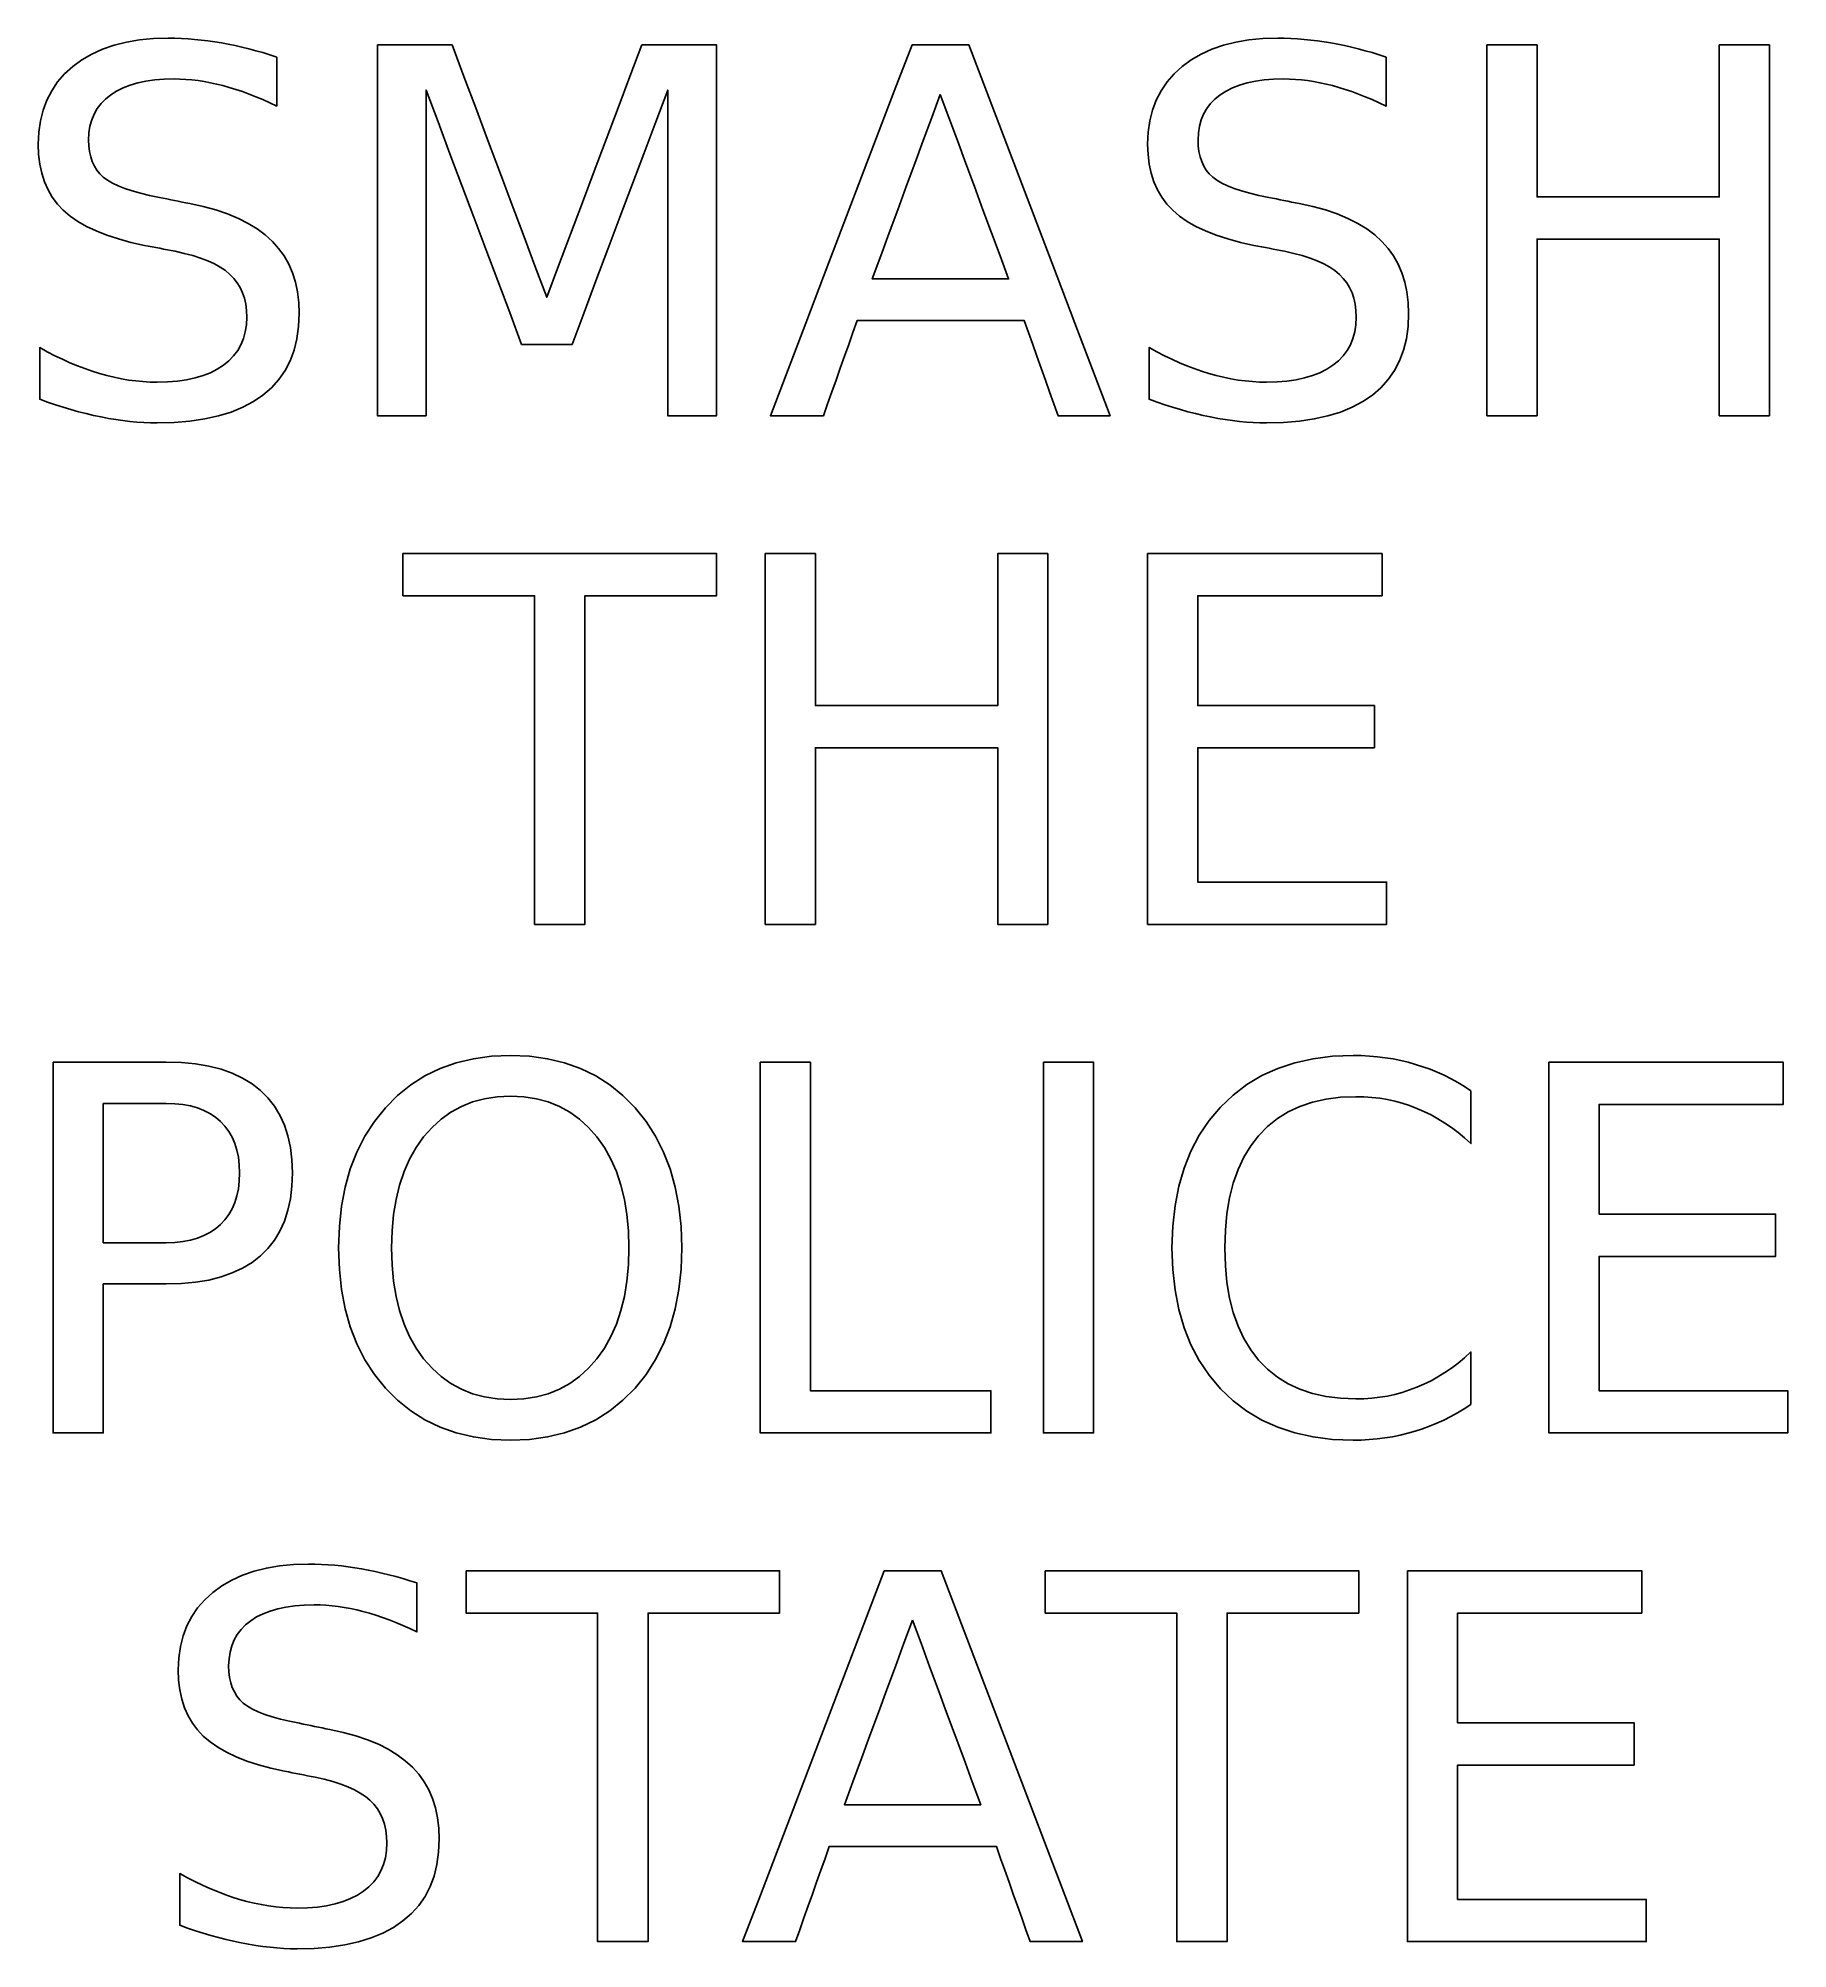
# Model space of a CAD drawing. Extents: x 2 to 145, y 1 to 158.
import ezdxf

# ---------------------------------------------------------------- set-up
doc = ezdxf.new("R2010")
doc.units = 0
doc.layers.add('Layer_1', color=7, linetype='CONTINUOUS')

msp = doc.modelspace()

# ---------------------------------------------------------------- linework, layer by layer
at = {"layer": 'Layer_1', "color": 7}
for points in [[(21.372547, 156.00532), (21.372547, 155.503825), (21.372547, 155.00233), (21.372547, 154.500835), (21.372547, 153.999341), (21.372547, 153.497846), (21.372547, 152.996351), (21.372547, 152.494856), (21.372547, 151.993361), (20.791176, 152.264467), (20.21808, 152.517753), (19.653259, 152.753222), (19.096714, 152.970875), (18.548444, 153.170711), (18.008449, 153.352727), (17.47673, 153.51693), (16.953285, 153.663313), (16.436193, 153.792178), (15.923557, 153.903862), (15.415378, 153.998367), (14.911656, 154.07569), (14.412389, 154.135832), (13.917579, 154.178794), (13.427226, 154.204589), (12.941328, 154.213197), (12.125123, 154.192821), (11.35665, 154.13172), (10.635909, 154.029888), (9.9629, 153.887332), (9.337623, 153.704046), (8.760079, 153.480032), (8.230266, 153.215291), (7.748186, 152.909819), (7.323377, 152.566783), (6.955209, 152.189385), (6.643683, 151.777619), (6.388799, 151.331494), (6.190556, 150.850999), (6.048955, 150.336144), (5.963995, 149.786926), (5.935677, 149.203341), (5.954453, 148.714569), (6.010776, 148.256344), (6.104646, 147.82867), (6.236065, 147.431547), (6.405032, 147.064974), (6.611548, 146.728949), (6.855613, 146.423474), (7.137228, 146.148551), (7.476434, 145.900026), (7.883101, 145.663591), (8.357228, 145.439253), (8.898816, 145.227007), (9.507865, 145.026858), (10.184375, 144.8388), (10.928346, 144.662834), (11.739778, 144.498964), (12.050348, 144.435323), (12.360919, 144.371682), (12.671489, 144.308041), (12.982059, 144.244397), (13.292629, 144.180756), (13.6032, 144.117115), (13.91377, 144.053474), (14.22434, 143.989833), (15.337105, 143.749899), (16.374138, 143.467964), (17.335439, 143.144027), (18.221009, 142.778086), (19.030847, 142.370145), (19.764954, 141.920204), (20.423329, 141.42826), (21.005973, 140.894312), (21.521461, 140.320899), (21.968219, 139.700391), (22.346245, 139.032791), (22.655542, 138.318097), (22.896108, 137.556309), (23.067943, 136.747429), (23.171048, 135.891455), (23.205422, 134.988386), (23.158956, 133.91698), (23.019575, 132.912399), (22.787281, 131.974642), (22.462072, 131.10371), (22.043949, 130.2996), (21.532912, 129.562314), (20.92896, 128.891853), (20.232093, 128.288213), (19.45057, 127.753625), (18.582497, 127.290315), (17.627872, 126.898286), (16.586698, 126.577532), (15.458972, 126.328058), (14.244696, 126.149861), (12.943869, 126.042943), (11.556491, 126.007304), (11.012353, 126.014953), (10.459306, 126.037869), (9.897351, 126.076054), (9.326487, 126.129512), (8.746714, 126.198248), (8.158032, 126.282254), (7.560441, 126.381534), (6.953941, 126.496088), (6.345208, 126.6256), (5.730749, 126.769748), (5.110562, 126.928531), (4.484649, 127.101954), (3.853008, 127.290016), (3.215639, 127.492713), (2.572544, 127.71005), (1.923721, 127.942022), (1.923721, 128.471519), (1.923721, 129.001016), (1.923721, 129.530513), (1.923721, 130.06001), (1.923721, 130.589507), (1.923721, 131.119004), (1.923721, 131.6485), (1.923721, 132.177997), (2.54836, 131.837513), (3.169817, 131.51867), (3.788093, 131.221462), (4.403187, 130.945894), (5.0151, 130.691968), (5.623831, 130.459676), (6.229381, 130.249023), (6.831749, 130.06001), (7.43125, 129.892954), (8.028205, 129.748168), (8.622614, 129.625659), (9.214479, 129.525422), (9.803799, 129.447461), (10.390574, 129.391773), (10.974804, 129.35836), (11.556491, 129.347213), (12.412145, 129.368859), (13.217524, 129.433776), (13.972627, 129.541966), (14.677455, 129.693431), (15.332008, 129.888173), (15.936286, 130.126194), (16.490289, 130.407488), (16.994016, 130.73206), (17.442685, 131.096719), (17.83153, 131.498296), (18.160554, 131.936782), (18.429756, 132.412185), (18.639136, 132.924501), (18.788695, 133.473728), (18.878433, 134.059869), (18.908351, 134.68292), (18.886707, 135.227688), (18.821788, 135.741908), (18.713595, 136.225583), (18.562128, 136.678708), (18.367386, 137.101288), (18.12937, 137.49332), (17.848079, 137.854807), (17.523514, 138.185746), (17.154706, 138.49154), (16.730532, 138.777606), (16.250991, 139.043945), (15.716084, 139.290553), (15.125811, 139.517437), (14.480171, 139.724591), (13.779164, 139.912018), (13.022791, 140.079717), (12.709675, 140.140813), (12.396559, 140.201908), (12.083443, 140.263004), (11.770327, 140.324099), (11.457211, 140.385197), (11.144095, 140.446293), (10.830979, 140.507388), (10.517863, 140.568484), (9.406999, 140.813817), (8.375688, 141.091608), (7.423929, 141.401858), (6.551722, 141.744566), (5.759069, 142.119732), (5.045967, 142.527357), (4.412418, 142.967443), (3.858422, 143.439985), (3.376336, 143.95261), (2.95853, 144.512968), (2.605001, 145.121061), (2.315751, 145.776884), (2.090778, 146.480441), (1.930084, 147.231731), (1.833668, 148.030753), (1.80153, 148.87751), (1.845761, 149.858853), (1.978454, 150.78674), (2.199608, 151.661169), (2.509223, 152.482142), (2.907299, 153.24966), (3.393838, 153.963721), (3.968839, 154.624324), (4.632302, 155.231472), (5.378495, 155.775596), (6.191512, 156.247173), (7.071354, 156.646201), (8.01802, 156.972681), (9.031511, 157.226611), (10.111825, 157.407995), (11.258965, 157.516829), (12.472929, 157.553114), (13.008785, 157.547046), (13.547188, 157.528899), (14.088138, 157.498665), (14.631635, 157.45634), (15.177679, 157.401927), (15.726271, 157.335427), (16.277409, 157.256837), (16.831095, 157.166159), (17.387633, 157.063368), (17.947355, 156.948489), (18.510261, 156.82152), (19.076351, 156.682461), (19.645624, 156.531314), (20.218082, 156.36808), (20.793723, 156.192755), (21.372549, 156.005339)], [(29.620481, 157.003218), (30.386723, 157.003218), (31.152967, 157.003218), (31.919209, 157.003218), (32.685451, 157.003218), (33.451696, 157.003218), (34.217937, 157.003218), (34.984182, 157.003218), (35.750424, 157.003218), (36.72032, 154.416829), (37.690216, 151.83044), (38.660112, 149.244051), (39.630009, 146.657662), (40.599902, 144.071276), (41.569798, 141.484888), (42.539694, 138.898499), (43.50959, 136.31211), (44.484578, 138.898499), (45.459565, 141.484888), (46.434553, 144.071276), (47.40954, 146.657662), (48.384525, 149.244051), (49.359512, 151.83044), (50.3345, 154.416829), (51.309487, 157.003218), (52.075729, 157.003218), (52.841974, 157.003218), (53.608216, 157.003218), (54.37446, 157.003218), (55.140702, 157.003218), (55.906944, 157.003218), (56.673188, 157.003218), (57.43943, 157.003218), (57.43943, 153.202551), (57.43943, 149.401881), (57.43943, 145.601214), (57.43943, 141.800547), (57.43943, 137.999881), (57.43943, 134.199211), (57.43943, 130.398544), (57.43943, 126.597877), (56.937935, 126.597877), (56.436441, 126.597877), (55.934946, 126.597877), (55.433454, 126.597877), (54.931959, 126.597877), (54.430464, 126.597877), (53.92897, 126.597877), (53.427475, 126.597877), (53.427475, 129.935234), (53.427475, 133.272593), (53.427475, 136.60995), (53.427475, 139.94731), (53.427475, 143.284667), (53.427475, 146.622023), (53.427475, 149.959383), (53.427475, 153.29674), (52.447396, 150.689986), (51.467317, 148.083232), (50.487239, 145.476478), (49.507163, 142.869724), (48.527084, 140.26297), (47.547005, 137.656216), (46.566926, 135.049462), (45.586848, 132.442708), (45.070079, 132.442708), (44.55331, 132.442708), (44.036542, 132.442708), (43.519773, 132.442708), (43.003004, 132.442708), (42.486236, 132.442708), (41.969467, 132.442708), (41.452698, 132.442708), (40.47262, 135.049462), (39.492541, 137.656216), (38.512462, 140.26297), (37.532386, 142.869724), (36.552307, 145.476478), (35.572229, 148.083232), (34.59215, 150.689986), (33.612071, 153.29674), (33.612071, 149.959383), (33.612071, 146.622023), (33.612071, 143.284667), (33.612071, 139.94731), (33.612071, 136.60995), (33.612071, 133.272593), (33.612071, 129.935234), (33.612071, 126.597877), (33.113122, 126.597877), (32.614173, 126.597877), (32.115224, 126.597877), (31.616277, 126.597877), (31.117328, 126.597877), (30.618379, 126.597877), (30.11943, 126.597877), (29.620481, 126.597877), (29.620481, 130.398544), (29.620481, 134.199211), (29.620481, 137.999881), (29.620481, 141.800547), (29.620481, 145.601214), (29.620481, 149.401881), (29.620481, 153.202551), (29.620481, 157.003218)], [(73.466892, 157.003218), (74.049848, 157.003218), (74.632803, 157.003218), (75.215758, 157.003218), (75.798717, 157.003218), (76.381672, 157.003218), (76.964627, 157.003218), (77.547583, 157.003218), (78.130538, 157.003218), (79.579018, 153.202551), (81.027496, 149.401881), (82.475976, 145.601214), (83.924456, 141.800547), (85.372936, 137.999881), (86.821414, 134.199211), (88.269894, 130.398544), (89.718374, 126.597877), (89.183786, 126.597877), (88.649198, 126.597877), (88.114609, 126.597877), (87.580021, 126.597877), (87.045433, 126.597877), (86.510845, 126.597877), (85.976257, 126.597877), (85.441669, 126.597877), (85.095458, 127.572864), (84.749251, 128.547852), (84.40304, 129.522839), (84.05683, 130.497824), (83.710622, 131.472812), (83.364411, 132.447799), (83.018204, 133.422786), (82.671993, 134.397774), (80.958766, 134.397774), (79.245536, 134.397774), (77.532309, 134.397774), (75.819082, 134.397774), (74.105855, 134.397774), (72.392625, 134.397774), (70.679397, 134.397774), (68.96617, 134.397774), (68.61996, 133.422786), (68.273752, 132.447799), (67.927542, 131.472812), (67.581331, 130.497824), (67.235124, 129.522839), (66.888913, 128.547852), (66.542706, 127.572864), (66.196495, 126.597877), (65.65427, 126.597877), (65.112045, 126.597877), (64.56982, 126.597877), (64.027592, 126.597877), (63.485367, 126.597877), (62.943142, 126.597877), (62.400917, 126.597877), (61.858692, 126.597877), (63.309717, 130.398544), (64.760743, 134.199211), (66.211766, 137.999881), (67.662792, 141.800547), (69.113818, 145.601214), (70.564841, 149.401881), (72.015866, 153.202551), (73.466892, 157.003218)], [(112.364548, 156.00532), (112.364548, 155.503825), (112.364548, 155.00233), (112.364548, 154.500835), (112.364548, 153.999341), (112.364548, 153.497846), (112.364548, 152.996351), (112.364548, 152.494856), (112.364548, 151.993361), (111.783176, 152.264467), (111.210082, 152.517753), (110.645259, 152.753222), (110.088714, 152.970875), (109.540444, 153.170711), (109.000448, 153.352727), (108.46873, 153.51693), (107.945284, 153.663313), (107.428194, 153.792178), (106.915557, 153.903862), (106.407379, 153.998367), (105.903655, 154.07569), (105.404389, 154.135832), (104.90958, 154.178794), (104.419225, 154.204589), (103.933329, 154.213197), (103.117122, 154.192821), (102.348648, 154.13172), (101.627909, 154.029888), (100.954899, 153.887332), (100.329625, 153.704046), (99.752079, 153.480032), (99.222266, 153.215291), (98.740186, 152.909819), (98.315376, 152.566783), (97.947209, 152.189385), (97.635684, 151.777619), (97.380798, 151.331494), (97.182556, 150.850999), (97.040954, 150.336144), (96.955994, 149.786926), (96.927676, 149.203341), (96.946443, 148.714569), (97.002767, 148.256344), (97.096636, 147.82867), (97.228053, 147.431547), (97.397022, 147.064974), (97.603539, 146.728949), (97.847604, 146.423474), (98.12922, 146.148551), (98.468426, 145.900026), (98.875091, 145.663591), (99.349219, 145.439253), (99.890809, 145.227007), (100.499855, 145.026858), (101.176365, 144.8388), (101.920336, 144.662834), (102.731768, 144.498964), (103.042339, 144.435323), (103.352908, 144.371682), (103.663479, 144.308041), (103.974048, 144.244397), (104.284619, 144.180756), (104.595191, 144.117115), (104.905759, 144.053474), (105.216331, 143.989833), (106.329096, 143.749899), (107.366127, 143.467964), (108.32743, 143.144027), (109.213001, 142.778086), (110.022838, 142.370145), (110.756946, 141.920204), (111.415319, 141.42826), (111.997964, 140.894312), (112.513451, 140.320899), (112.960209, 139.700391), (113.338237, 139.032791), (113.647533, 138.318097), (113.888099, 137.556309), (114.059933, 136.747429), (114.163038, 135.891455), (114.197412, 134.988386), (114.150947, 133.91698), (114.011566, 132.912399), (113.779272, 131.974642), (113.454061, 131.10371), (113.035941, 130.2996), (112.524901, 129.562314), (111.920951, 128.891853), (111.224085, 128.288213), (110.442561, 127.753625), (109.574488, 127.290315), (108.619863, 126.898286), (107.578689, 126.577532), (106.450963, 126.328058), (105.236687, 126.149861), (103.93586, 126.042943), (102.548481, 126.007304), (102.004343, 126.014953), (101.451297, 126.037869), (100.889342, 126.076054), (100.318477, 126.129512), (99.738705, 126.198248), (99.150023, 126.282254), (98.552432, 126.381534), (97.945931, 126.496088), (97.3372, 126.6256), (96.72274, 126.769748), (96.102554, 126.928531), (95.476639, 127.101954), (94.845, 127.290016), (94.207629, 127.492713), (93.564535, 127.71005), (92.915712, 127.942022), (92.915712, 128.471519), (92.915712, 129.001016), (92.915712, 129.530513), (92.915712, 130.06001), (92.915712, 130.589507), (92.915712, 131.119004), (92.915712, 131.6485), (92.915712, 132.177997), (93.540351, 131.837513), (94.161808, 131.51867), (94.780083, 131.221462), (95.395178, 130.945894), (96.007089, 130.691968), (96.61582, 130.459676), (97.22137, 130.249023), (97.82374, 130.06001), (98.423242, 129.892954), (99.020195, 129.748168), (99.614606, 129.625659), (100.206469, 129.525422), (100.795788, 129.447461), (101.382565, 129.391773), (101.966796, 129.35836), (102.548481, 129.347213), (103.404137, 129.368859), (104.209514, 129.433776), (104.964619, 129.541966), (105.669447, 129.693431), (106.323999, 129.888173), (106.928277, 130.126194), (107.482279, 130.407488), (107.986006, 130.73206), (108.434674, 131.096719), (108.82352, 131.498296), (109.152543, 131.936785), (109.421747, 132.412185), (109.631127, 132.924501), (109.780685, 133.473728), (109.870423, 134.059869), (109.900342, 134.68292), (109.878695, 135.227688), (109.813776, 135.741908), (109.705583, 136.225583), (109.554114, 136.678708), (109.359373, 137.101288), (109.121358, 137.49332), (108.840067, 137.854807), (108.5155, 138.185746), (108.146692, 138.49154), (107.722518, 138.777606), (107.24298, 139.043945), (106.708073, 139.290553), (106.117799, 139.517437), (105.472159, 139.724591), (104.77115, 139.912018), (104.014778, 140.079717), (103.701661, 140.140813), (103.388547, 140.201908), (103.07543, 140.263004), (102.762312, 140.324099), (102.449198, 140.385197), (102.136081, 140.446293), (101.822967, 140.507388), (101.50985, 140.568484), (100.398986, 140.813817), (99.367676, 141.091608), (98.415915, 141.401858), (97.54371, 141.744566), (96.751055, 142.119732), (96.037956, 142.527357), (95.404407, 142.967443), (94.85041, 143.439985), (94.368324, 143.95261), (93.950516, 144.512968), (93.596988, 145.121061), (93.307738, 145.776884), (93.082765, 146.480441), (92.922073, 147.231731), (92.825655, 148.030753), (92.793518, 148.87751), (92.837751, 149.858853), (92.970443, 150.78674), (93.191595, 151.661169), (93.50121, 152.482142), (93.899287, 153.24966), (94.385824, 153.963721), (94.960827, 154.624324), (95.624289, 155.231472), (96.370481, 155.775596), (97.183499, 156.247173), (98.063341, 156.646201), (99.010007, 156.972681), (100.023498, 157.226611), (101.103814, 157.407995), (102.250951, 157.516829), (103.464916, 157.553114), (104.000771, 157.547046), (104.539175, 157.528899), (105.080125, 157.498665), (105.623622, 157.45634), (106.169666, 157.401927), (106.718258, 157.335427), (107.269396, 157.256837), (107.823082, 157.166159), (108.379621, 157.063368), (108.939341, 156.948489), (109.502248, 156.82152), (110.068337, 156.682461), (110.637611, 156.531314), (111.210067, 156.36808), (111.78571, 156.192755), (112.364537, 156.005339)], [(120.612479, 157.003218), (121.126702, 157.003218), (121.640925, 157.003218), (122.155148, 157.003218), (122.669371, 157.003218), (123.183594, 157.003218), (123.697817, 157.003218), (124.21204, 157.003218), (124.726263, 157.003218), (124.726263, 155.445275), (124.726263, 153.887332), (124.726263, 152.329389), (124.726263, 150.771446), (124.726263, 149.213504), (124.726263, 147.655561), (124.726263, 146.097618), (124.726263, 144.539675), (126.594777, 144.539675), (128.463288, 144.539675), (130.3318, 144.539675), (132.200314, 144.539675), (134.068826, 144.539675), (135.93734, 144.539675), (137.805851, 144.539675), (139.674366, 144.539675), (139.674366, 146.097618), (139.674366, 147.655561), (139.674366, 149.213504), (139.674366, 150.771446), (139.674366, 152.329389), (139.674366, 153.887332), (139.674366, 155.445275), (139.674366, 157.003218), (140.188589, 157.003218), (140.702812, 157.003218), (141.217035, 157.003218), (141.731258, 157.003218), (142.245481, 157.003218), (142.759704, 157.003218), (143.273927, 157.003218), (143.78815, 157.003218), (143.78815, 153.202551), (143.78815, 149.401881), (143.78815, 145.601214), (143.78815, 141.800547), (143.78815, 137.999881), (143.78815, 134.199211), (143.78815, 130.398544), (143.78815, 126.597877), (143.273927, 126.597877), (142.759704, 126.597877), (142.245481, 126.597877), (141.731258, 126.597877), (141.217035, 126.597877), (140.702812, 126.597877), (140.188589, 126.597877), (139.674366, 126.597877), (139.674366, 128.407841), (139.674366, 130.217803), (139.674366, 132.027768), (139.674366, 133.837729), (139.674366, 135.647691), (139.674366, 137.457655), (139.674366, 139.26762), (139.674366, 141.077582), (137.805851, 141.077582), (135.93734, 141.077582), (134.068826, 141.077582), (132.200314, 141.077582), (130.3318, 141.077582), (128.463288, 141.077582), (126.594777, 141.077582), (124.726263, 141.077582), (124.726263, 139.26762), (124.726263, 137.457655), (124.726263, 135.647691), (124.726263, 133.837729), (124.726263, 132.027768), (124.726263, 130.217803), (124.726263, 128.407841), (124.726263, 126.597877), (124.21204, 126.597877), (123.697817, 126.597877), (123.183594, 126.597877), (122.669371, 126.597877), (122.155148, 126.597877), (121.640925, 126.597877), (121.126702, 126.597877), (120.612479, 126.597877), (120.612479, 130.398544), (120.612479, 134.199211), (120.612479, 137.999881), (120.612479, 141.800547), (120.612479, 145.601214), (120.612479, 149.401881), (120.612479, 153.202551), (120.612479, 157.003218)], [(75.788534, 152.950529), (75.091025, 151.059104), (74.393512, 149.167682), (73.696003, 147.276257), (72.998491, 145.384832), (72.300981, 143.493409), (71.603472, 141.601984), (70.90596, 139.710562), (70.20845, 137.819137), (71.606018, 137.819137), (73.003582, 137.819137), (74.401149, 137.819137), (75.798717, 137.819137), (77.196281, 137.819137), (78.593848, 137.819137), (79.991413, 137.819137), (81.38898, 137.819137), (80.688925, 139.710562), (79.98887, 141.601984), (79.288812, 143.493409), (78.588757, 145.384832), (77.888702, 147.276257), (77.188647, 149.167682), (76.488589, 151.059104), (75.788534, 152.950529)], [(31.718103, 115.295156), (34.933269, 115.295156), (38.148435, 115.295156), (41.363601, 115.295156), (44.578767, 115.295156), (47.793933, 115.295156), (51.009098, 115.295156), (54.224264, 115.295156), (57.43943, 115.295156), (57.43943, 114.862394), (57.43943, 114.429632), (57.43943, 113.996869), (57.43943, 113.564107), (57.43943, 113.131347), (57.43943, 112.698585), (57.43943, 112.265823), (57.43943, 111.83306), (56.09023, 111.83306), (54.741033, 111.83306), (53.391833, 111.83306), (52.042636, 111.83306), (50.693436, 111.83306), (49.344239, 111.83306), (47.995038, 111.83306), (46.645841, 111.83306), (46.645841, 108.465156), (46.645841, 105.097248), (46.645841, 101.729344), (46.645841, 98.361436), (46.645841, 94.993532), (46.645841, 91.625627), (46.645841, 88.25772), (46.645841, 84.889815), (46.129073, 84.889815), (45.612304, 84.889815), (45.095535, 84.889815), (44.578767, 84.889815), (44.061998, 84.889815), (43.545229, 84.889815), (43.028461, 84.889815), (42.511692, 84.889815), (42.511692, 88.25772), (42.511692, 91.625627), (42.511692, 94.993532), (42.511692, 98.361436), (42.511692, 101.729344), (42.511692, 105.097248), (42.511692, 108.465156), (42.511692, 111.83306), (41.162492, 111.83306), (39.813295, 111.83306), (38.464095, 111.83306), (37.114898, 111.83306), (35.765698, 111.83306), (34.4165, 111.83306), (33.0673, 111.83306), (31.718103, 111.83306), (31.718103, 112.265823), (31.718103, 112.698585), (31.718103, 113.131347), (31.718103, 113.564107), (31.718103, 113.996869), (31.718103, 114.429632), (31.718103, 114.862394), (31.718103, 115.295156)], [(61.431023, 115.295156), (61.945246, 115.295156), (62.459469, 115.295156), (62.973692, 115.295156), (63.487915, 115.295156), (64.002138, 115.295156), (64.516361, 115.295156), (65.030584, 115.295156), (65.544807, 115.295156), (65.544807, 113.737214), (65.544807, 112.179271), (65.544807, 110.621328), (65.544807, 109.063385), (65.544807, 107.505442), (65.544807, 105.947499), (65.544807, 104.389556), (65.544807, 102.831613), (67.413322, 102.831613), (69.281833, 102.831613), (71.150347, 102.831613), (73.018859, 102.831613), (74.887373, 102.831613), (76.755885, 102.831613), (78.624396, 102.831613), (80.49291, 102.831613), (80.49291, 104.389556), (80.49291, 105.947499), (80.49291, 107.505442), (80.49291, 109.063385), (80.49291, 110.621328), (80.49291, 112.179271), (80.49291, 113.737214), (80.49291, 115.295156), (81.007133, 115.295156), (81.521356, 115.295156), (82.035579, 115.295156), (82.549802, 115.295156), (83.064025, 115.295156), (83.578248, 115.295156), (84.092471, 115.295156), (84.606694, 115.295156), (84.606694, 111.494489), (84.606694, 107.693823), (84.606694, 103.893153), (84.606694, 100.092486), (84.606694, 96.291819), (84.606694, 92.491152), (84.606694, 88.690482), (84.606694, 84.889815), (84.092471, 84.889815), (83.578248, 84.889815), (83.064025, 84.889815), (82.549802, 84.889815), (82.035579, 84.889815), (81.521356, 84.889815), (81.007133, 84.889815), (80.49291, 84.889815), (80.49291, 86.699777), (80.49291, 88.509742), (80.49291, 90.319706), (80.49291, 92.129668), (80.49291, 93.939632), (80.49291, 95.749594), (80.49291, 97.559558), (80.49291, 99.36952), (78.624396, 99.36952), (76.755885, 99.36952), (74.88737, 99.36952), (73.018859, 99.36952), (71.150345, 99.36952), (69.281833, 99.36952), (67.413319, 99.36952), (65.544807, 99.36952), (65.544807, 97.559558), (65.544807, 95.749594), (65.544807, 93.939632), (65.544807, 92.129668), (65.544807, 90.319706), (65.544807, 88.509742), (65.544807, 86.699777), (65.544807, 84.889815), (65.030584, 84.889815), (64.516361, 84.889815), (64.002138, 84.889815), (63.487915, 84.889815), (62.973692, 84.889815), (62.459469, 84.889815), (61.945246, 84.889815), (61.431023, 84.889815), (61.431023, 88.690482), (61.431023, 92.491152), (61.431023, 96.291819), (61.431023, 100.092486), (61.431023, 103.893153), (61.431023, 107.693823), (61.431023, 111.494489), (61.431023, 115.295156)], [(92.793532, 115.295156), (95.196632, 115.295156), (97.599734, 115.295156), (100.002837, 115.295156), (102.405936, 115.295156), (104.809039, 115.295156), (107.212138, 115.295156), (109.615238, 115.295156), (112.018341, 115.295156), (112.018341, 114.862394), (112.018341, 114.429632), (112.018341, 113.996869), (112.018341, 113.564107), (112.018341, 113.131347), (112.018341, 112.698585), (112.018341, 112.265823), (112.018341, 111.83306), (110.129461, 111.83306), (108.240584, 111.83306), (106.351705, 111.83306), (104.462826, 111.83306), (102.573949, 111.83306), (100.685069, 111.83306), (98.796193, 111.83306), (96.907313, 111.83306), (96.907313, 110.70788), (96.907313, 109.582699), (96.907313, 108.457519), (96.907313, 107.332335), (96.907313, 106.207155), (96.907313, 105.081974), (96.907313, 103.956794), (96.907313, 102.831613), (98.717275, 102.831613), (100.527239, 102.831613), (102.337204, 102.831613), (104.147166, 102.831613), (105.95713, 102.831613), (107.767092, 102.831613), (109.577053, 102.831613), (111.387018, 102.831613), (111.387018, 102.398851), (111.387018, 101.966089), (111.387018, 101.533329), (111.387018, 101.100567), (111.387018, 100.667804), (111.387018, 100.235042), (111.387018, 99.802282), (111.387018, 99.36952), (109.577053, 99.36952), (107.767092, 99.36952), (105.95713, 99.36952), (104.147166, 99.36952), (102.337204, 99.36952), (100.527239, 99.36952), (98.717275, 99.36952), (96.907313, 99.36952), (96.907313, 97.992318), (96.907313, 96.615119), (96.907313, 95.237917), (96.907313, 93.860714), (96.907313, 92.483515), (96.907313, 91.106313), (96.907313, 89.729114), (96.907313, 88.351912), (98.842014, 88.351912), (100.776715, 88.351912), (102.711414, 88.351912), (104.646115, 88.351912), (106.580816, 88.351912), (108.515514, 88.351912), (110.450215, 88.351912), (112.384916, 88.351912), (112.384916, 87.919149), (112.384916, 87.486387), (112.384916, 87.053625), (112.384916, 86.620862), (112.384916, 86.188103), (112.384916, 85.75534), (112.384916, 85.322578), (112.384916, 84.889815), (109.935992, 84.889815), (107.487071, 84.889815), (105.038147, 84.889815), (102.589226, 84.889815), (100.140302, 84.889815), (97.691377, 84.889815), (95.242456, 84.889815), (92.793532, 84.889815), (92.793532, 88.690482), (92.793532, 92.491149), (92.793532, 96.291819), (92.793532, 100.092486), (92.793532, 103.893153), (92.793532, 107.69382), (92.793532, 111.494489), (92.793532, 115.295156)], [(40.536261, 74.136957), (42.094833, 74.069805), (43.57322, 73.868372), (44.97142, 73.53266), (46.289431, 73.062667), (47.527261, 72.458392), (48.6849, 71.719836), (49.762356, 70.847002), (50.759625, 69.839886), (51.656959, 68.72488), (52.434651, 67.518233), (53.0927, 66.219943), (53.631104, 64.830016), (54.049868, 63.348442), (54.348987, 61.775228), (54.52846, 60.110374), (54.588294, 58.353877), (54.52846, 56.601824), (54.348987, 54.940145), (54.049868, 53.368836), (53.631104, 51.8879), (53.0927, 50.497335), (52.434651, 49.19714), (51.656959, 47.987318), (50.759625, 46.867867), (49.762356, 45.865515), (48.6849, 44.99681), (47.527261, 44.261751), (46.289431, 43.660338), (44.97142, 43.192574), (43.57322, 42.858457), (42.094833, 42.657986), (40.536261, 42.591162), (38.972586, 42.657986), (37.489102, 42.858457), (36.085808, 43.192574), (34.762702, 43.660338), (33.519785, 44.261751), (32.357057, 44.99681), (31.274518, 45.865515), (30.272169, 46.867867), (29.374823, 47.982862), (28.597123, 49.189503), (27.939071, 50.487787), (27.400664, 51.877715), (26.981904, 53.359288), (26.682789, 54.932508), (26.503321, 56.597368), (26.443499, 58.353877), (26.503323, 60.110374), (26.682792, 61.775228), (26.981906, 63.348442), (27.400666, 64.830016), (27.939072, 66.219943), (28.597123, 67.518233), (29.374823, 68.72488), (30.272169, 69.839886), (31.274518, 70.847002), (32.357057, 71.719836), (33.519785, 72.458392), (34.762702, 73.062667), (36.085808, 73.53266), (37.489102, 73.868372), (38.972586, 74.069805), (40.536261, 74.136957)], [(119.309109, 71.245088), (119.309109, 70.702863), (119.309109, 70.160638), (119.309109, 69.618413), (119.309109, 69.076188), (119.309109, 68.533962), (119.309109, 67.991737), (119.309109, 67.449512), (119.309109, 66.907287), (118.78533, 67.37568), (118.252646, 67.813528), (117.711053, 68.220828), (117.160554, 68.597587), (116.601147, 68.943797), (116.03283, 69.259463), (115.45561, 69.54458), (114.869479, 69.799156), (114.279197, 70.023483), (113.679374, 70.217901), (113.070002, 70.382411), (112.451089, 70.517011), (111.822631, 70.621701), (111.184628, 70.696485), (110.537083, 70.741358), (109.879991, 70.756316), (108.614794, 70.706348), (107.42597, 70.556468), (106.313515, 70.306671), (105.277432, 69.956961), (104.317718, 69.507336), (103.434377, 68.957795), (102.627407, 68.30834), (101.896807, 67.558969), (101.247662, 66.720168), (100.685069, 65.792269), (100.209031, 64.775279), (99.819545, 63.669188), (99.51661, 62.474005), (99.30023, 61.189722), (99.170403, 59.816344), (99.127129, 58.353871), (99.170408, 56.895843), (99.300236, 55.52564), (99.516616, 54.243262), (99.819547, 53.048711), (100.209034, 51.941988), (100.685072, 50.92309), (101.247662, 49.992019), (101.896807, 49.148773), (102.627407, 48.404166), (103.434377, 47.75884), (104.317718, 47.212796), (105.277432, 46.766033), (106.313515, 46.418552), (107.42597, 46.170352), (108.614794, 46.021432), (109.879991, 45.971792), (110.537083, 45.986749), (111.184628, 46.031617), (111.822631, 46.106395), (112.451089, 46.211085), (113.070002, 46.345685), (113.679374, 46.510198), (114.279197, 46.704624), (114.869479, 46.928959), (115.45561, 47.183524), (116.03283, 47.468636), (116.601147, 47.784299), (117.160554, 48.130506), (117.711053, 48.507265), (118.252646, 48.914571), (118.78533, 49.352424), (119.309109, 49.820829), (119.309109, 49.283695), (119.309109, 48.746561), (119.309109, 48.209427), (119.309109, 47.672293), (119.309109, 47.13516), (119.309109, 46.598026), (119.309109, 46.060892), (119.309109, 45.523758), (118.765283, 45.168638), (118.213189, 44.836428), (117.652823, 44.52713), (117.084184, 44.240745), (116.507277, 43.977268), (115.922095, 43.736704), (115.328646, 43.519052), (114.726923, 43.32431), (114.121686, 43.152479), (113.507543, 43.003556), (112.884489, 42.877547), (112.252529, 42.774448), (111.611661, 42.694257), (110.961884, 42.63698), (110.3032, 42.602614), (109.635606, 42.591156), (107.955467, 42.657024), (106.366976, 42.85463), (104.870126, 43.183975), (103.464924, 43.645058), (102.151366, 44.237877), (100.929451, 44.962435), (99.799182, 45.818731), (98.760557, 46.806766), (97.829799, 47.913808), (97.023143, 49.116947), (96.340586, 50.416185), (95.782133, 51.811522), (95.347779, 53.302962), (95.037529, 54.890499), (94.851378, 56.574135), (94.789329, 58.353871), (94.851381, 60.138052), (95.037532, 61.824863), (95.347782, 63.414305), (95.782136, 64.906377), (96.340589, 66.301082), (97.023143, 67.598416), (97.829799, 68.798379), (98.760557, 69.900976), (99.799182, 70.893772), (100.929451, 71.754197), (102.151366, 72.482251), (103.464924, 73.077935), (104.870126, 73.541245), (106.366976, 73.872184), (107.955467, 74.070753), (109.635606, 74.136951), (110.312745, 74.125493), (110.979704, 74.091121), (111.63648, 74.033839), (112.283076, 73.953648), (112.91949, 73.850552), (113.545727, 73.724546), (114.161779, 73.575631), (114.767654, 73.403808), (115.368739, 73.214147), (115.960282, 73.00158), (116.542278, 72.766102), (117.114732, 72.507716), (117.677641, 72.226423), (118.231008, 71.922221), (118.774831, 71.595108), (119.309109, 71.245091)], [(3.023444, 73.587084), (4.184264, 73.587084), (5.345085, 73.587084), (6.505905, 73.587084), (7.666725, 73.587084), (8.827545, 73.587084), (9.988365, 73.587084), (11.149185, 73.587084), (12.310005, 73.587084), (13.54878, 73.550804), (14.709278, 73.441971), (15.791498, 73.260584), (16.795441, 73.006651), (17.721106, 72.680171), (18.568495, 72.281143), (19.337606, 71.809566), (20.02844, 71.265442), (20.644164, 70.656386), (21.177792, 69.979872), (21.629325, 69.2359), (21.998762, 68.424469), (22.286104, 67.545584), (22.491351, 66.599239), (22.614503, 65.585437), (22.655559, 64.504176), (22.614503, 63.413356), (22.491351, 62.391269), (22.286104, 61.437916), (21.998762, 60.553299), (21.629325, 59.737417), (21.177792, 58.990271), (20.644164, 58.311857), (20.02844, 57.702178), (19.337606, 57.162811), (18.568495, 56.695361), (17.721106, 56.299829), (16.795441, 55.976211), (15.791498, 55.724511), (14.709278, 55.544727), (13.54878, 55.436856), (12.310005, 55.400901), (11.663408, 55.400901), (11.016811, 55.400901), (10.370214, 55.400901), (9.723616, 55.400901), (9.077019, 55.400901), (8.430422, 55.400901), (7.783825, 55.400901), (7.137228, 55.400901), (7.137228, 53.873506), (7.137228, 52.346111), (7.137228, 50.818715), (7.137228, 49.29132), (7.137228, 47.763928), (7.137228, 46.236533), (7.137228, 44.709138), (7.137228, 43.181743), (6.623005, 43.181743), (6.108782, 43.181743), (5.594559, 43.181743), (5.080336, 43.181743), (4.566113, 43.181743), (4.05189, 43.181743), (3.537667, 43.181743), (3.023444, 43.181743), (3.023444, 46.98241), (3.023444, 50.783076), (3.023444, 54.583746), (3.023444, 58.384413), (3.023444, 62.18508), (3.023444, 65.985747), (3.023444, 69.786417), (3.023444, 73.587084)], [(61.02372, 73.587095), (61.537943, 73.587095), (62.052166, 73.587095), (62.566389, 73.587095), (63.080612, 73.587095), (63.594835, 73.587095), (64.109058, 73.587095), (64.623281, 73.587095), (65.137504, 73.587095), (65.137504, 70.21919), (65.137504, 66.851283), (65.137504, 63.483378), (65.137504, 60.115471), (65.137504, 56.747567), (65.137504, 53.379662), (65.137504, 50.011755), (65.137504, 46.64385), (66.988199, 46.64385), (68.838891, 46.64385), (70.689586, 46.64385), (72.540278, 46.64385), (74.390972, 46.64385), (76.241664, 46.64385), (78.092359, 46.64385), (79.943051, 46.64385), (79.943051, 46.211088), (79.943051, 45.778325), (79.943051, 45.345563), (79.943051, 44.912801), (79.943051, 44.480041), (79.943051, 44.047279), (79.943051, 43.614516), (79.943051, 43.181754), (77.578133, 43.181754), (75.213218, 43.181754), (72.848303, 43.181754), (70.483386, 43.181754), (68.118468, 43.181754), (65.753553, 43.181754), (63.388638, 43.181754), (61.02372, 43.181754), (61.02372, 46.982421), (61.02372, 50.783088), (61.02372, 54.583757), (61.02372, 58.384424), (61.02372, 62.185091), (61.02372, 65.985758), (61.02372, 69.786428), (61.02372, 73.587095)], [(84.240124, 73.587095), (84.754347, 73.587095), (85.26857, 73.587095), (85.782793, 73.587095), (86.297016, 73.587095), (86.811237, 73.587095), (87.32546, 73.587095), (87.839683, 73.587095), (88.353906, 73.587095), (88.353906, 69.786428), (88.353906, 65.985761), (88.353906, 62.185091), (88.353906, 58.384424), (88.353906, 54.583757), (88.353906, 50.783088), (88.353906, 46.982421), (88.353906, 43.181754), (87.839683, 43.181754), (87.32546, 43.181754), (86.811237, 43.181754), (86.297016, 43.181754), (85.782793, 43.181754), (85.26857, 43.181754), (84.754347, 43.181754), (84.240124, 43.181754), (84.240124, 46.982421), (84.240124, 50.783088), (84.240124, 54.583757), (84.240124, 58.384424), (84.240124, 62.185091), (84.240124, 65.985761), (84.240124, 69.786428), (84.240124, 73.587095)], [(125.703793, 73.587095), (128.106895, 73.587095), (130.509995, 73.587095), (132.913097, 73.587095), (135.3162, 73.587095), (137.7193, 73.587095), (140.122402, 73.587095), (142.525502, 73.587095), (144.928604, 73.587095), (144.928604, 73.154332), (144.928604, 72.72157), (144.928604, 72.288808), (144.928604, 71.856045), (144.928604, 71.423286), (144.928604, 70.990523), (144.928604, 70.557761), (144.928604, 70.124999), (143.039725, 70.124999), (141.150848, 70.124999), (139.261969, 70.124999), (137.373092, 70.124999), (135.484212, 70.124999), (133.595333, 70.124999), (131.706456, 70.124999), (129.817577, 70.124999), (129.817577, 68.999818), (129.817577, 67.874638), (129.817577, 66.749457), (129.817577, 65.624274), (129.817577, 64.499093), (129.817577, 63.373913), (129.817577, 62.248732), (129.817577, 61.123552), (131.627541, 61.123552), (133.437503, 61.123552), (135.247467, 61.123552), (137.057429, 61.123552), (138.867394, 61.123552), (140.677355, 61.123552), (142.48732, 61.123552), (144.297281, 61.123552), (144.297281, 60.69079), (144.297281, 60.258027), (144.297281, 59.825268), (144.297281, 59.392505), (144.297281, 58.959743), (144.297281, 58.52698), (144.297281, 58.094221), (144.297281, 57.661459), (142.48732, 57.661459), (140.677355, 57.661459), (138.867394, 57.661459), (137.057429, 57.661459), (135.247467, 57.661459), (133.437503, 57.661459), (131.627541, 57.661459), (129.817577, 57.661459), (129.817577, 56.284256), (129.817577, 54.907057), (129.817577, 53.529855), (129.817577, 52.152653), (129.817577, 50.775454), (129.817577, 49.398252), (129.817577, 48.021052), (129.817577, 46.64385), (131.752278, 46.64385), (133.686979, 46.64385), (135.621677, 46.64385), (137.556378, 46.64385), (139.491079, 46.64385), (141.42578, 46.64385), (143.360479, 46.64385), (145.29518, 46.64385), (145.29518, 46.211088), (145.29518, 45.778325), (145.29518, 45.345563), (145.29518, 44.912801), (145.29518, 44.480041), (145.29518, 44.047279), (145.29518, 43.614516), (145.29518, 43.181754), (142.846256, 43.181754), (140.397334, 43.181754), (137.94841, 43.181754), (135.499486, 43.181754), (133.050562, 43.181754), (130.601641, 43.181754), (128.152717, 43.181754), (125.703793, 43.181754), (125.703793, 46.982421), (125.703793, 50.783088), (125.703793, 54.583757), (125.703793, 58.384424), (125.703793, 62.185091), (125.703793, 65.985758), (125.703793, 69.786428), (125.703793, 73.587095)], [(40.536261, 70.797054), (39.444806, 70.74486), (38.410631, 70.588295), (37.433733, 70.32736), (36.514111, 69.962058), (35.651773, 69.492383), (34.846709, 68.918341), (34.098924, 68.239929), (33.40842, 67.457149), (32.792687, 66.584301), (32.25905, 65.635718), (31.807514, 64.611407), (31.438077, 63.511364), (31.150735, 62.335589), (30.945492, 61.084083), (30.822347, 59.756846), (30.7813, 58.353877), (30.82235, 56.955672), (30.945497, 55.632563), (31.150741, 54.384551), (31.43808, 53.211641), (31.807517, 52.113825), (32.259053, 51.091108), (32.792687, 50.14349), (33.40842, 49.270969), (34.098924, 48.488178), (34.846709, 47.809758), (35.651773, 47.235712), (36.514111, 46.766038), (37.433733, 46.400735), (38.410631, 46.139807), (39.444806, 45.98325), (40.536261, 45.931064), (41.627069, 45.98325), (42.659328, 46.13981), (43.63304, 46.400738), (44.548205, 46.766041), (45.40482, 47.235715), (46.202885, 47.809761), (46.942403, 48.488178), (47.623374, 49.270969), (48.239096, 50.14349), (48.772724, 51.091108), (49.224257, 52.113825), (49.593695, 53.211641), (49.881036, 54.384551), (50.086285, 55.632563), (50.209436, 56.955672), (50.250494, 58.353877), (50.209436, 59.756846), (50.086285, 61.084083), (49.881036, 62.335589), (49.593695, 63.511364), (49.224257, 64.611407), (48.772724, 65.635718), (48.239096, 66.584301), (47.623374, 67.457149), (46.942403, 68.239929), (46.202885, 68.918341), (45.40482, 69.492383), (44.548205, 69.962058), (43.63304, 70.32736), (42.659328, 70.588295), (41.627069, 70.74486), (40.536261, 70.797054)], [(7.137228, 70.206459), (7.137228, 68.778344), (7.137228, 67.350232), (7.137228, 65.922117), (7.137228, 64.494002), (7.137228, 63.06589), (7.137228, 61.637775), (7.137228, 60.209663), (7.137228, 58.781548), (7.783825, 58.781548), (8.430422, 58.781548), (9.077019, 58.781548), (9.723616, 58.781548), (10.370214, 58.781548), (11.016811, 58.781548), (11.663408, 58.781548), (12.310005, 58.781548), (13.00751, 58.804775), (13.664286, 58.874458), (14.280333, 58.990598), (14.855651, 59.153201), (15.39024, 59.362265), (15.8841, 59.617786), (16.337231, 59.91977), (16.749633, 60.268213), (17.117155, 60.659601), (17.435676, 61.09045), (17.705195, 61.560756), (17.925712, 62.070523), (18.097227, 62.61975), (18.219739, 63.208438), (18.29325, 63.836582), (18.317758, 64.504188), (18.29325, 65.167006), (18.219739, 65.791002), (18.097227, 66.376182), (17.925712, 66.922544), (17.705196, 67.430084), (17.435677, 67.898807), (17.117156, 68.328711), (16.749633, 68.719797), (16.337231, 69.068226), (15.8841, 69.370198), (15.39024, 69.625714), (14.855651, 69.834775), (14.280333, 69.997381), (13.664286, 70.113529), (13.00751, 70.183221), (12.310005, 70.206448), (11.663408, 70.206448), (11.016811, 70.206448), (10.370214, 70.206448), (9.723616, 70.206448), (9.077019, 70.206448), (8.430422, 70.206448), (7.783825, 70.206448), (7.137228, 70.206448)], [(32.858558, 30.881135), (32.858558, 30.37964), (32.858558, 29.878146), (32.858558, 29.376651), (32.858558, 28.875156), (32.858558, 28.373661), (32.858558, 27.872166), (32.858558, 27.370672), (32.858558, 26.869177), (32.277185, 27.140282), (31.704091, 27.393568), (31.139268, 27.629038), (30.582723, 27.84669), (30.034453, 28.046526), (29.494457, 28.228545), (28.962739, 28.392745), (28.439293, 28.539131), (27.922202, 28.667996), (27.409566, 28.77968), (26.901387, 28.874182), (26.397665, 28.951506), (25.898398, 29.011647), (25.403588, 29.05461), (24.913235, 29.080377), (24.427337, 29.088984), (23.611132, 29.068608), (22.842659, 29.007504), (22.121918, 28.905675), (21.448909, 28.763117), (20.823633, 28.57983), (20.246088, 28.355816), (19.716276, 28.091075), (19.234195, 27.785603), (18.809386, 27.442568), (18.441218, 27.065169), (18.129692, 26.653404), (17.874808, 26.207275), (17.676565, 25.726784), (17.534964, 25.211928), (17.450004, 24.66271), (17.421686, 24.079125), (17.440462, 23.590353), (17.496785, 23.132128), (17.590655, 22.704455), (17.722074, 22.307331), (17.891041, 21.940758), (18.097557, 21.604733), (18.341622, 21.299259), (18.623237, 21.024335), (18.962443, 20.77581), (19.36911, 20.539375), (19.843237, 20.315037), (20.384826, 20.102792), (20.993874, 19.902643), (21.670385, 19.714584), (22.414355, 19.538618), (23.225787, 19.374749), (23.536357, 19.311108), (23.846928, 19.247467), (24.157498, 19.183825), (24.468068, 19.120182), (24.778638, 19.05654), (25.089209, 18.992899), (25.399779, 18.929258), (25.710349, 18.865617), (26.823114, 18.625683), (27.860147, 18.343749), (28.821448, 18.019811), (29.707019, 17.653871), (30.516856, 17.24593), (31.250964, 16.795988), (31.909338, 16.304044), (32.491983, 15.770097), (33.00747, 15.19668), (33.454228, 14.576175), (33.832256, 13.908578), (34.141552, 13.193879), (34.382118, 12.432076), (34.553952, 11.623199), (34.657056, 10.767219), (34.691431, 9.864165), (34.644966, 8.792764), (34.505584, 7.788194), (34.27329, 6.850426), (33.948083, 5.979489), (33.529959, 5.175381), (33.01892, 4.438104), (32.41497, 3.767657), (31.718104, 3.164012), (30.93658, 2.629426), (30.068506, 2.166102), (29.113881, 1.774067), (28.072707, 1.453322), (26.944981, 1.203837), (25.730705, 1.025642), (24.429878, 0.918736), (23.0425, 0.883092), (22.498362, 0.890712), (21.945315, 0.913572), (21.38336, 0.951756), (20.812496, 1.005237), (20.232723, 1.073958), (19.644041, 1.157976), (19.04645, 1.257234), (18.43995, 1.371788), (17.831218, 1.501299), (17.216758, 1.645458), (16.596571, 1.804237), (15.970658, 1.977662), (15.339017, 2.165735), (14.701648, 2.368427), (14.058553, 2.585766), (13.40973, 2.817725), (13.40973, 3.34723), (13.40973, 3.876707), (13.40973, 4.406213), (13.40973, 4.935718), (13.40973, 5.465223), (13.40973, 5.9947), (13.40973, 6.524206), (13.40973, 7.053711), (14.034369, 6.713238), (14.655827, 6.394384), (15.274102, 6.097175), (15.889197, 5.821614), (16.501109, 5.56767), (17.10984, 5.335373), (17.71539, 5.124722), (18.317758, 4.935718), (18.917258, 4.768671), (19.514213, 4.623891), (20.108622, 4.501378), (20.700487, 4.401133), (21.289807, 4.323183), (21.876583, 4.2675), (22.460814, 4.234085), (23.0425, 4.223079), (23.898154, 4.24481), (24.703533, 4.309721), (25.458636, 4.417897), (26.163465, 4.569365), (26.818017, 4.764099), (27.422295, 5.002125), (27.976297, 5.283416), (28.480024, 5.608), (28.928693, 5.972659), (29.317541, 6.374233), (29.646564, 6.812722), (29.915765, 7.288125), (30.125146, 7.800443), (30.274704, 8.349676), (30.364442, 8.935795), (30.39436, 9.558857), (30.372714, 10.10363), (30.307794, 10.617839), (30.199601, 11.101512), (30.048133, 11.554648), (29.853391, 11.977219), (29.615376, 12.369254), (29.334085, 12.730752), (29.009518, 13.061686), (28.64071, 13.367474), (28.216537, 13.653534), (27.736996, 13.919896), (27.20209, 14.166501), (26.611816, 14.39338), (25.966176, 14.600531), (25.265169, 14.78796), (24.508796, 14.955657), (24.19568, 15.016752), (23.882564, 15.077848), (23.569448, 15.138943), (23.256332, 15.200039), (22.943216, 15.261137), (22.6301, 15.322232), (22.316984, 15.383328), (22.003868, 15.444423), (20.893004, 15.689756), (19.861693, 15.967548), (18.909934, 16.277797), (18.037728, 16.620505), (17.245074, 16.995672), (16.531973, 17.403297), (15.898424, 17.843383), (15.344427, 18.315924), (14.862342, 18.82855), (14.444535, 19.388908), (14.091006, 19.997001), (13.801756, 20.652823), (13.576784, 21.356381), (13.41609, 22.10767), (13.319673, 22.906692), (13.287535, 23.753449), (13.331767, 24.734792), (13.464459, 25.66268), (13.685613, 26.537109), (13.995228, 27.358082), (14.393305, 28.125599), (14.879843, 28.839661), (15.454844, 29.500264), (16.118307, 30.107412), (16.8645, 30.651536), (17.677518, 31.123112), (18.55736, 31.522141), (19.504026, 31.848621), (20.517516, 32.102551), (21.597831, 32.283935), (22.74497, 32.392768), (23.958934, 32.429053), (24.49479, 32.422986), (25.033193, 32.404839), (25.574143, 32.374604), (26.11764, 32.332279), (26.663684, 32.277867), (27.212276, 32.211367), (27.763414, 32.132777), (28.3171, 32.042099), (28.87364, 31.939308), (29.43336, 31.824429), (29.996266, 31.69746), (30.562356, 31.558401), (31.131629, 31.407254), (31.704086, 31.244019), (32.279729, 31.068694), (32.858555, 30.881279)], [(36.890878, 31.879033), (40.106044, 31.879033), (43.32121, 31.879033), (46.536376, 31.879033), (49.751544, 31.879033), (52.96671, 31.879033), (56.181876, 31.879033), (59.397042, 31.879033), (62.612208, 31.879033), (62.612208, 31.446271), (62.612208, 31.013509), (62.612208, 30.580746), (62.612208, 30.147987), (62.612208, 29.715224), (62.612208, 29.282462), (62.612208, 28.8497), (62.612208, 28.416937), (61.263011, 28.416937), (59.913811, 28.416937), (58.564613, 28.416937), (57.215413, 28.416937), (55.866216, 28.416937), (54.517016, 28.416937), (53.167816, 28.416937), (51.818619, 28.416937), (51.818619, 25.04903), (51.818619, 21.681122), (51.818619, 18.313215), (51.818619, 14.945308), (51.818619, 11.577406), (51.818619, 8.209507), (51.818619, 4.84158), (51.818619, 1.473681), (51.30185, 1.473681), (50.785082, 1.473681), (50.268313, 1.473681), (49.751544, 1.473681), (49.234776, 1.473681), (48.718007, 1.473681), (48.201239, 1.473681), (47.68447, 1.473681), (47.68447, 4.84158), (47.68447, 8.209507), (47.68447, 11.577406), (47.68447, 14.945308), (47.68447, 18.313215), (47.68447, 21.681122), (47.68447, 25.04903), (47.68447, 28.416937), (46.33527, 28.416937), (44.986073, 28.416937), (43.636873, 28.416937), (42.287673, 28.416937), (40.938475, 28.416937), (39.589275, 28.416937), (38.240078, 28.416937), (36.890878, 28.416937), (36.890878, 28.8497), (36.890878, 29.282462), (36.890878, 29.715224), (36.890878, 30.147987), (36.890878, 30.580746), (36.890878, 31.013509), (36.890878, 31.446271), (36.890878, 31.879033)], [(71.185984, 31.879033), (71.768939, 31.879033), (72.351894, 31.879033), (72.93485, 31.879033), (73.517805, 31.879033), (74.100761, 31.879033), (74.683716, 31.879033), (75.266671, 31.879033), (75.849627, 31.879033), (77.298107, 28.078364), (78.746584, 24.277697), (80.195064, 20.477027), (81.643545, 16.676357), (83.092025, 12.875685), (84.540502, 9.075026), (85.988982, 5.27434), (87.437462, 1.473681), (86.902874, 1.473681), (86.368286, 1.473681), (85.833698, 1.473681), (85.29911, 1.473681), (84.764522, 1.473681), (84.229933, 1.473681), (83.695345, 1.473681), (83.160757, 1.473681), (82.814547, 2.448674), (82.468339, 3.423667), (82.122129, 4.39866), (81.775918, 5.373625), (81.42971, 6.348618), (81.0835, 7.323612), (80.737292, 8.298605), (80.391082, 9.273598), (78.677855, 9.273598), (76.964625, 9.273598), (75.251397, 9.273598), (73.53817, 9.273598), (71.824943, 9.273598), (70.111713, 9.273598), (68.398486, 9.273598), (66.685259, 9.273598), (66.339048, 8.298605), (65.992841, 7.323612), (65.64663, 6.348618), (65.30042, 5.373625), (64.954212, 4.39866), (64.608002, 3.423667), (64.261794, 2.448674), (63.915584, 1.473681), (63.373358, 1.473681), (62.831133, 1.473681), (62.288908, 1.473681), (61.746683, 1.473681), (61.204458, 1.473681), (60.662233, 1.473681), (60.120008, 1.473681), (59.577783, 1.473681), (61.028809, 5.27434), (62.479832, 9.075026), (63.930857, 12.875685), (65.381883, 16.676357), (66.832909, 20.477027), (68.283932, 24.277697), (69.734958, 28.078364), (71.185984, 31.879033)], [(84.382675, 31.879033), (87.597841, 31.879033), (90.813007, 31.879033), (94.028173, 31.879033), (97.243341, 31.879033), (100.458507, 31.879033), (103.673673, 31.879033), (106.888839, 31.879033), (110.104005, 31.879033), (110.104005, 31.446271), (110.104005, 31.013509), (110.104005, 30.580746), (110.104005, 30.147987), (110.104005, 29.715224), (110.104005, 29.282462), (110.104005, 28.8497), (110.104005, 28.416937), (108.754805, 28.416937), (107.405607, 28.416937), (106.056407, 28.416937), (104.70721, 28.416937), (103.35801, 28.416937), (102.00881, 28.416937), (100.659613, 28.416937), (99.310413, 28.416937), (99.310413, 25.04903), (99.310413, 21.681122), (99.310413, 18.313215), (99.310413, 14.945308), (99.310413, 11.577406), (99.310413, 8.209507), (99.310413, 4.84158), (99.310413, 1.473681), (98.793644, 1.473681), (98.276876, 1.473681), (97.760107, 1.473681), (97.243338, 1.473681), (96.72657, 1.473681), (96.209801, 1.473681), (95.693032, 1.473681), (95.176264, 1.473681), (95.176264, 4.84158), (95.176264, 8.209507), (95.176264, 11.577406), (95.176264, 14.945308), (95.176264, 18.313215), (95.176264, 21.681122), (95.176264, 25.04903), (95.176264, 28.416937), (93.827067, 28.416937), (92.477867, 28.416937), (91.128669, 28.416937), (89.779469, 28.416937), (88.430272, 28.416937), (87.081072, 28.416937), (85.731875, 28.416937), (84.382675, 28.416937), (84.382675, 28.8497), (84.382675, 29.282462), (84.382675, 29.715224), (84.382675, 30.147987), (84.382675, 30.580746), (84.382675, 31.013509), (84.382675, 31.446271), (84.382675, 31.879033)], [(114.095601, 31.879033), (116.498703, 31.879033), (118.901803, 31.879033), (121.304905, 31.879033), (123.708005, 31.879033), (126.111107, 31.879033), (128.514207, 31.879033), (130.917307, 31.879033), (133.320409, 31.879033), (133.320409, 31.446271), (133.320409, 31.013509), (133.320409, 30.580746), (133.320409, 30.147987), (133.320409, 29.715224), (133.320409, 29.282462), (133.320409, 28.8497), (133.320409, 28.416937), (131.43153, 28.416937), (129.542653, 28.416937), (127.653773, 28.416937), (125.764897, 28.416937), (123.876017, 28.416937), (121.987138, 28.416937), (120.098261, 28.416937), (118.209382, 28.416937), (118.209382, 27.291757), (118.209382, 26.166576), (118.209382, 25.041396), (118.209382, 23.916212), (118.209382, 22.791032), (118.209382, 21.665851), (118.209382, 20.540671), (118.209382, 19.41549), (120.019346, 19.41549), (121.829308, 19.41549), (123.639272, 19.41549), (125.449234, 19.41549), (127.259199, 19.41549), (129.06916, 19.41549), (130.879125, 19.41549), (132.689086, 19.41549), (132.689086, 18.982728), (132.689086, 18.549966), (132.689086, 18.117206), (132.689086, 17.684444), (132.689086, 17.251681), (132.689086, 16.818919), (132.689086, 16.386159), (132.689086, 15.953397), (130.879125, 15.953397), (129.06916, 15.953397), (127.259199, 15.953397), (125.449234, 15.953397), (123.639272, 15.953397), (121.829308, 15.953397), (120.019346, 15.953397), (118.209382, 15.953397), (118.209382, 14.576186), (118.209382, 13.198998), (118.209382, 11.821782), (118.209382, 10.444594), (118.209382, 9.067378), (118.209382, 7.69019), (118.209382, 6.312974), (118.209382, 4.935786), (120.144083, 4.935786), (122.078784, 4.935786), (124.013482, 4.935786), (125.948183, 4.935786), (127.882884, 4.935786), (129.817582, 4.935786), (131.752284, 4.935786), (133.686985, 4.935786), (133.686985, 4.503026), (133.686985, 4.070267), (133.686985, 3.637507), (133.686985, 3.204748), (133.686985, 2.77196), (133.686985, 2.3392), (133.686985, 1.906441), (133.686985, 1.473681), (131.238061, 1.473681), (128.789139, 1.473681), (126.340215, 1.473681), (123.891294, 1.473681), (121.44237, 1.473681), (118.993446, 1.473681), (116.544525, 1.473681), (114.095601, 1.473681), (114.095601, 5.27434), (114.095601, 9.075026), (114.095601, 12.875685), (114.095601, 16.676357), (114.095601, 20.477027), (114.095601, 24.277697), (114.095601, 28.078364), (114.095601, 31.879033)], [(73.507623, 27.826345), (72.810113, 25.93492), (72.112601, 24.043495), (71.415092, 22.152072), (70.717582, 20.260647), (70.02007, 18.369222), (69.322561, 16.4778), (68.625048, 14.586375), (67.927539, 12.69495), (69.325106, 12.69495), (70.722673, 12.69495), (72.120238, 12.69495), (73.517805, 12.69495), (74.915372, 12.69495), (76.312937, 12.69495), (77.710504, 12.69495), (79.108071, 12.69495), (78.408016, 14.586375), (77.707958, 16.4778), (77.007903, 18.369222), (76.307848, 20.260647), (75.607791, 22.152072), (74.907735, 24.043495), (74.207678, 25.93492), (73.507623, 27.826345)]]:
    msp.add_lwpolyline(points, dxfattribs=at)

doc.saveas('drawing.dxf')
